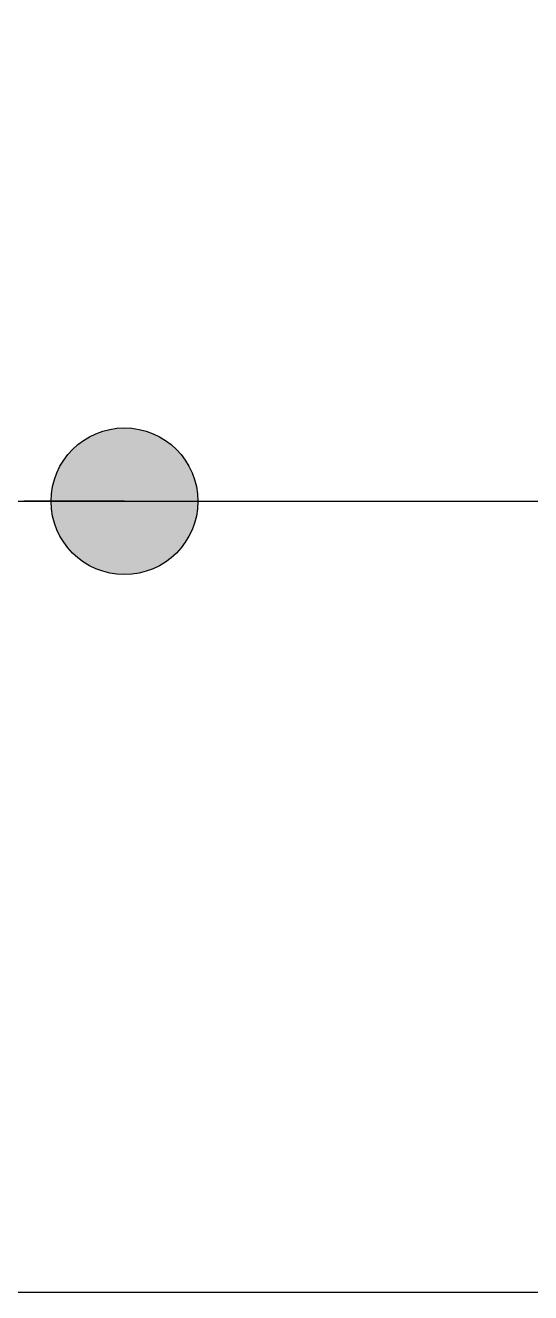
# Model space of a CAD drawing. Header units: millimetres. Extents: x -18594 to 273470, y -238787 to 48452.
# Drawn here: x 69613 to 70302, y -115853 to -114125 of the extents above; entities that cross this region are included whole.
import ezdxf

# ---------------------------------------------------------------- set-up
doc = ezdxf.new("R2010")
doc.units = ezdxf.units.MM
doc.layers.add('AM_BOR', color=4, linetype='Continuous', lineweight=25)
for name, color, linetype, true_color in [('Xref AGV layout$0$Ndc8_F_Fast', 5, 'Continuous', 0x0000ff), ('Xref AGV layout$0$Ndc8_F_TurnLeftModerate', 5, 'Continuous', 0x0000ff), ('Xref AGV layout$0$Ndc8_Point', 7, 'Continuous', 0x000080), ('Xref AGV layout$0$Ndc8_R_TurnRight_InAdj_Slow', 1, 'Continuous', 0xff0000)]:
    doc.layers.add(name, color=color, linetype=linetype, true_color=true_color)

# ---------------------------------------------------------------- blocks, each defined once
blk = doc.blocks.new('Xref AGV layout$0$Double AGV')
blk.add_lwpolyline([(31012.9, -233312), (37805.7, -233312), (37805.7, -235469.6), (31012.9, -235469.6)], close=True)
blk = doc.blocks.new('Xref AGV layout')
at = {"layer": 'Xref AGV layout$0$Ndc8_Point'}
h = blk.add_hatch(color=256, dxfattribs=at)
edge = h.paths.add_edge_path(flags=0)
edge.add_arc((69748, -114774), 100, 0, 360)
at = {"layer": 'Xref AGV layout$0$Ndc8_F_Fast'}
for points in [[(67960, -114774), (69748, -114774)], [(69748, -114774), (72440, -114774)]]:
    blk.add_lwpolyline(points, dxfattribs=at)
at = {"layer": 'Xref AGV layout$0$Ndc8_F_TurnLeftModerate'}
blk.add_lwpolyline([(69605, -114774), (69641, -114774), (69677, -114774), (69712, -114774), (69748, -114774)], dxfattribs=at)
at = {"layer": 'Xref AGV layout$0$Ndc8_Point'}
blk.add_circle((69748, -114774), 100, dxfattribs=at)
at = {"layer": 'Xref AGV layout$0$Ndc8_R_TurnRight_InAdj_Slow'}
blk.add_lwpolyline([(69748, -114774), (69721, -114774), (69693, -114774), (69666, -114774), (69638, -114774), (69611, -114774)], dxfattribs=at)
at = {"rotation": 180}
blk.add_blockref('Xref AGV layout$0$Double AGV', (103452.9, -349164.8), dxfattribs=at)

msp = doc.modelspace()

# ---------------------------------------------------------------- block references
at = {"layer": 'AM_BOR'}
msp.add_blockref('Xref AGV layout', (0, 0), dxfattribs=at)

doc.saveas('drawing.dxf')
